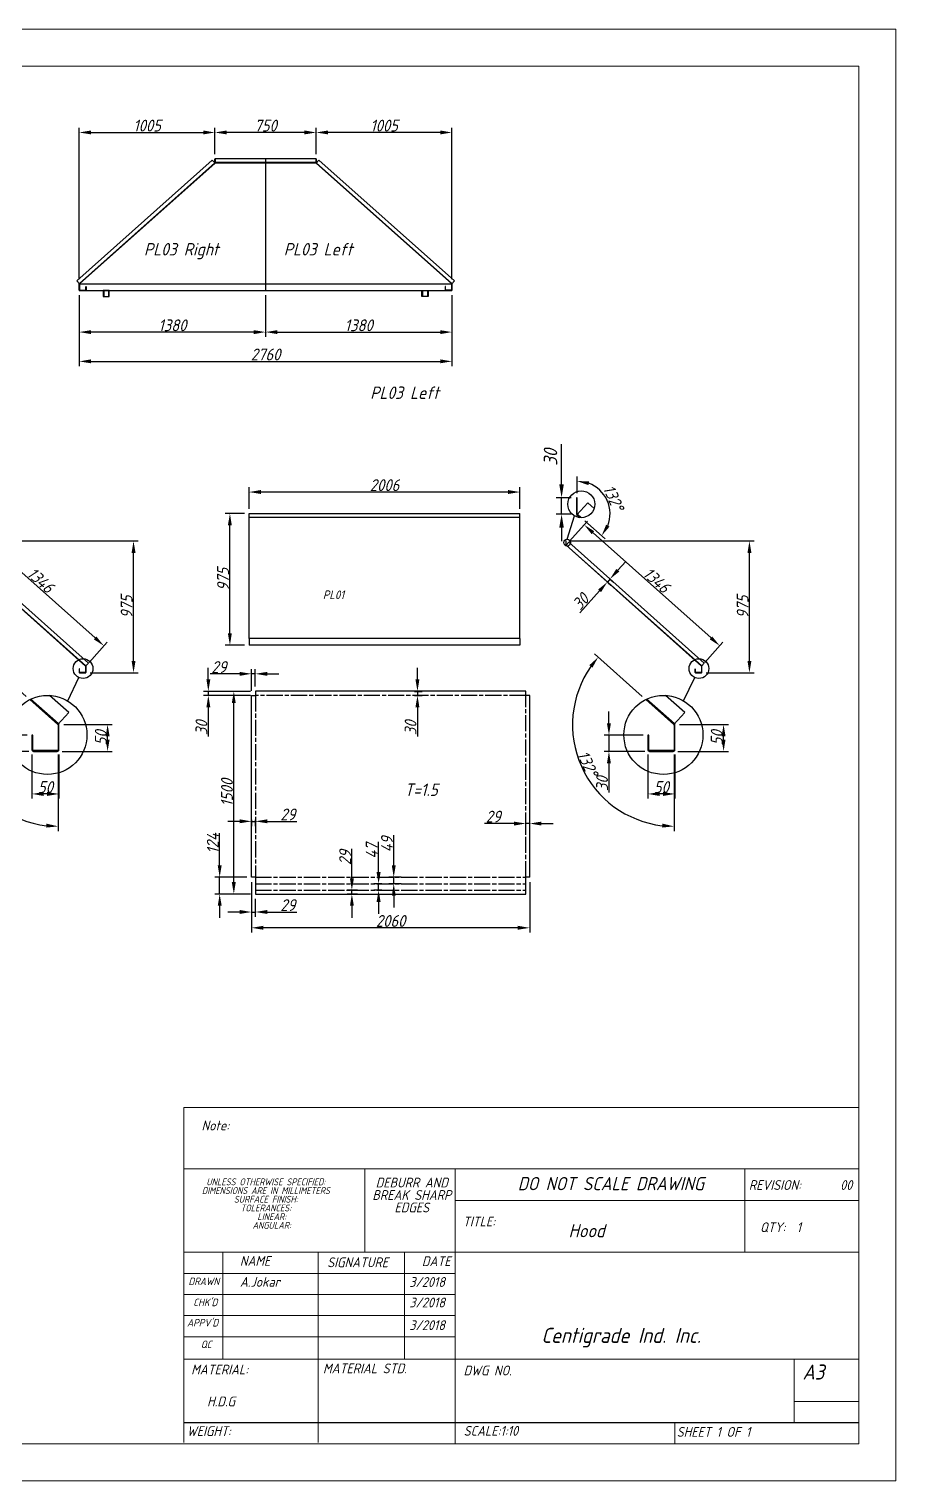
# Model space of a CAD drawing. Header units: millimetres. Extents: x 2225 to 18798, y -6307 to 4438.
# Drawn here: x 12378 to 18798, y -6307 to 4438 of the extents above; entities that cross this region are included whole.
import ezdxf

# ---------------------------------------------------------------- set-up
doc = ezdxf.new("R2010")
doc.units = ezdxf.units.MM
doc.header["$LTSCALE"] = 5
doc.linetypes.add('ACAD_ISO08W100', pattern=[36, 24, -3, 6, -3])
doc.linetypes.add('SLD-Solid', pattern=[0])
doc.styles.add('GENISO', font='geniso.shx', dxfattribs={"oblique": 15})
doc.dimstyles.new('Scale', dxfattribs={"dimscale": 35, "dimtxt": 2.5, "dimasz": 2.5, "dimexe": 1, "dimexo": 1, "dimgap": 0.2, "dimtad": 1, "dimdec": 0, "dimzin": 0, "dimtxsty": 'GENISO', "dimcen": 2.5, "dimclrd": 1, "dimclre": 1, "dimclrt": 256, "dimadec": 0, "dimazin": 0, "dimtfac": 1, "dimtdec": 0, "dimtmove": 0, "dimatfit": 3, "dimfxl": 1, "dimtzin": 0, "dimlwd": -1, "dimlwe": -1, "dimarcsym": 0})
doc.dimstyles.new('Scale 1B4', dxfattribs={"dimscale": 40, "dimtxt": 2.5, "dimasz": 2.5, "dimexe": 1, "dimexo": 1, "dimgap": 0.8, "dimtad": 1, "dimdec": 0, "dimlfac": 0.25, "dimzin": 0, "dimtxsty": 'GENISO', "dimcen": 2.5, "dimclrd": 1, "dimclre": 1, "dimclrt": 256, "dimadec": 0, "dimazin": 0, "dimtfac": 1, "dimtdec": 0, "dimtmove": 0, "dimatfit": 3, "dimfxl": 1, "dimtzin": 0, "dimlwd": -1, "dimlwe": -1, "dimarcsym": 0})
doc.dimstyles.new('Scale 4', dxfattribs={"dimscale": 35, "dimtxt": 2.5, "dimasz": 2.5, "dimexe": 1, "dimexo": 1, "dimgap": 0.2, "dimtad": 1, "dimdec": 0, "dimlfac": 0.25, "dimzin": 0, "dimtxsty": 'GENISO', "dimcen": 2.5, "dimclrd": 1, "dimclre": 1, "dimclrt": 256, "dimadec": 0, "dimazin": 0, "dimtfac": 1, "dimtdec": 0, "dimtmove": 0, "dimatfit": 3, "dimfxl": 1, "dimtzin": 0, "dimlwd": -1, "dimlwe": -1, "dimarcsym": 0})

# ---------------------------------------------------------------- blocks, each defined once
blk = doc.blocks.new('dfsdfdcxvcx')
at = {"color": 3}
for p, q in [((415, 4252), (415, 4207)), ((450, 4252), (450, 4207))]:
    blk.add_line(p, q, dxfattribs=at)
blk.add_lwpolyline([(455, 4252), (410, 4252), (410, 4207), (455, 4207)], close=True, dxfattribs=at)
blk = doc.blocks.new('*D61')
at = {"color": 1, "transparency": 16777216}
for p, q in [((12750, 2467), (12750, 1943)), ((15510, 2467), (15510, 1943)), ((12838, 1978), (15423, 1978))]:
    blk.add_line(p, q, dxfattribs=at)
for points in [[(12838, 1993), (12838, 1964), (12750, 1978)], [(15423, 1993), (15423, 1964), (15510, 1978)]]:
    blk.add_solid(points, dxfattribs=at)
at = {"layer": 'Defpoints', "color": 0, "transparency": 16777216}
for p in [(12750, 2502), (15510, 2502), (15510, 1978)]:
    blk.add_point(p, dxfattribs=at)
at = {"transparency": 16777216, "insert": (14130, 2029), "char_height": 87.5, "attachment_point": 5, "style": 'GENISO'}
blk.add_mtext('2760', dxfattribs=at)
blk = doc.blocks.new('*D62')
at = {"color": 1, "transparency": 16777216}
for p, q in [((13755, 3512), (13755, 3707)), ((14418, 3672), (13843, 3672)), ((14505, 3512), (14505, 3707))]:
    blk.add_line(p, q, dxfattribs=at)
for points in [[(13843, 3687), (13843, 3658), (13755, 3672)], [(14418, 3687), (14418, 3658), (14505, 3672)]]:
    blk.add_solid(points, dxfattribs=at)
at = {"layer": 'Defpoints', "color": 0, "transparency": 16777216}
for p in [(13755, 3672), (13755, 3477), (14505, 3477)]:
    blk.add_point(p, dxfattribs=at)
at = {"transparency": 16777216, "insert": (14130, 3723), "char_height": 87.5, "attachment_point": 5, "style": 'GENISO'}
blk.add_mtext('750', dxfattribs=at)
blk = doc.blocks.new('*D63')
at = {"color": 1, "transparency": 16777216}
for p, q in [((14505, 3512), (14505, 3707)), ((15423, 3672), (14593, 3672)), ((15510, 2586), (15510, 3707))]:
    blk.add_line(p, q, dxfattribs=at)
for points in [[(14593, 3687), (14593, 3658), (14505, 3672)], [(15423, 3687), (15423, 3658), (15510, 3672)]]:
    blk.add_solid(points, dxfattribs=at)
at = {"layer": 'Defpoints', "color": 0, "transparency": 16777216}
for p in [(14505, 3672), (14505, 3477), (15510, 2551)]:
    blk.add_point(p, dxfattribs=at)
at = {"transparency": 16777216, "insert": (15008, 3723), "char_height": 87.5, "attachment_point": 5, "style": 'GENISO'}
blk.add_mtext('1005', dxfattribs=at)
blk = doc.blocks.new('*D64')
at = {"color": 1, "transparency": 16777216}
for p, q in [((12750, 2586), (12750, 3707)), ((12838, 3672), (13668, 3672)), ((13755, 3512), (13755, 3707))]:
    blk.add_line(p, q, dxfattribs=at)
for points in [[(12838, 3687), (12838, 3658), (12750, 3672)], [(13668, 3687), (13668, 3658), (13755, 3672)]]:
    blk.add_solid(points, dxfattribs=at)
at = {"layer": 'Defpoints', "color": 0, "transparency": 16777216}
for p in [(13755, 3672), (13755, 3477), (12750, 2551)]:
    blk.add_point(p, dxfattribs=at)
at = {"transparency": 16777216, "insert": (13253, 3723), "char_height": 87.5, "attachment_point": 5, "style": 'GENISO'}
blk.add_mtext('1005', dxfattribs=at)
blk = doc.blocks.new('*D65')
at = {"color": 1, "transparency": 16777216}
for p, q in [((14130, 2467), (14130, 2160)), ((15510, 2467), (15510, 2160)), ((14218, 2195), (15423, 2195))]:
    blk.add_line(p, q, dxfattribs=at)
for points in [[(14218, 2209), (14218, 2180), (14130, 2195)], [(15423, 2209), (15423, 2180), (15510, 2195)]]:
    blk.add_solid(points, dxfattribs=at)
at = {"layer": 'Defpoints', "color": 0, "transparency": 16777216}
for p in [(14130, 2502), (15510, 2502), (15510, 2195)]:
    blk.add_point(p, dxfattribs=at)
at = {"transparency": 16777216, "insert": (14820, 2245), "char_height": 87.5, "attachment_point": 5, "style": 'GENISO'}
blk.add_mtext('1380', dxfattribs=at)
blk = doc.blocks.new('*D66')
at = {"color": 1, "transparency": 16777216}
for p, q in [((12750, 2467), (12750, 2160)), ((14130, 2467), (14130, 2160)), ((14043, 2195), (12838, 2195))]:
    blk.add_line(p, q, dxfattribs=at)
for points in [[(12838, 2209), (12838, 2180), (12750, 2195)], [(14043, 2209), (14043, 2180), (14130, 2195)]]:
    blk.add_solid(points, dxfattribs=at)
at = {"layer": 'Defpoints', "color": 0, "transparency": 16777216}
for p in [(12750, 2502), (14130, 2502), (12750, 2195)]:
    blk.add_point(p, dxfattribs=at)
at = {"transparency": 16777216, "insert": (13440, 2245), "char_height": 87.5, "attachment_point": 5, "style": 'GENISO'}
blk.add_mtext('1380', dxfattribs=at)
blk = doc.blocks.new('*D73')
at = {"color": 1, "transparency": 16777216}
for p, q in [((13973, 852), (13831, 852)), ((13866, -35), (13866, 765)), ((13973, -123), (13831, -123))]:
    blk.add_line(p, q, dxfattribs=at)
for points in [[(13851, 765), (13880, 765), (13866, 852)], [(13851, -35), (13880, -35), (13866, -123)]]:
    blk.add_solid(points, dxfattribs=at)
at = {"layer": 'Defpoints', "color": 0, "transparency": 16777216}
for p in [(13866, 852), (14008, 852), (14008, -123)]:
    blk.add_point(p, dxfattribs=at)
at = {"transparency": 16777216, "insert": (13815, 365), "char_height": 87.5, "attachment_point": 5, "rotation": 90, "style": 'GENISO'}
blk.add_mtext('975', dxfattribs=at)
blk = doc.blocks.new('*D74')
at = {"color": 1, "transparency": 16777216}
for p, q in [((14008, 887), (14008, 1046)), ((15926, 1011), (14095, 1011)), ((16014, 887), (16014, 1046))]:
    blk.add_line(p, q, dxfattribs=at)
for points in [[(14095, 1026), (14095, 997), (14008, 1011)], [(15926, 1026), (15926, 997), (16014, 1011)]]:
    blk.add_solid(points, dxfattribs=at)
at = {"layer": 'Defpoints', "color": 0, "transparency": 16777216}
for p in [(14008, 1011), (14008, 852), (16014, 852)]:
    blk.add_point(p, dxfattribs=at)
at = {"transparency": 16777216, "insert": (15011, 1062), "char_height": 87.5, "attachment_point": 5, "style": 'GENISO'}
blk.add_mtext('2006', dxfattribs=at)
blk = doc.blocks.new('*D75')
at = {"color": 1, "transparency": 16777216}
for p, q in [((16961, -931), (16961, -1258)), ((17161, -931), (17161, -1258)), ((17074, -1223), (17049, -1223))]:
    blk.add_line(p, q, dxfattribs=at)
for points in [[(17049, -1209), (17049, -1238), (16961, -1223)], [(17074, -1209), (17074, -1238), (17161, -1223)]]:
    blk.add_solid(points, dxfattribs=at)
at = {"layer": 'Defpoints', "color": 0, "transparency": 16777216}
for p in [(16961, -896), (17161, -896), (16961, -1223)]:
    blk.add_point(p, dxfattribs=at)
at = {"transparency": 16777216, "insert": (17061, -1172), "char_height": 87.5, "attachment_point": 5, "style": 'GENISO'}
blk.add_mtext('50', dxfattribs=at)
blk = doc.blocks.new('*D76')
at = {"color": 1, "transparency": 16777216}
for p, q in [((16673, -701), (16673, -613)), ((16926, -788), (16638, -788)), ((16673, -788), (16673, -908)), ((16938, -908), (16638, -908)), ((16673, -996), (16673, -1213))]:
    blk.add_line(p, q, dxfattribs=at)
for points in [[(16658, -701), (16687, -701), (16673, -788)], [(16658, -996), (16687, -996), (16673, -908)]]:
    blk.add_solid(points, dxfattribs=at)
at = {"layer": 'Defpoints', "color": 0, "transparency": 16777216}
for p in [(16961, -788), (16673, -908), (16973, -908)]:
    blk.add_point(p, dxfattribs=at)
at = {"transparency": 16777216, "insert": (16622, -1148), "char_height": 87.5, "attachment_point": 5, "rotation": 90, "style": 'GENISO'}
blk.add_mtext('30', dxfattribs=at)
blk = doc.blocks.new('*D77')
at = {"color": 1, "transparency": 16777216}
for p, q in [((17196, -709), (17557, -709)), ((17522, -821), (17522, -796)), ((17184, -908), (17557, -908))]:
    blk.add_line(p, q, dxfattribs=at)
for points in [[(17507, -796), (17536, -796), (17522, -709)], [(17507, -821), (17536, -821), (17522, -908)]]:
    blk.add_solid(points, dxfattribs=at)
at = {"layer": 'Defpoints', "color": 0, "transparency": 16777216}
for p in [(17161, -709), (17522, -709), (17149, -908)]:
    blk.add_point(p, dxfattribs=at)
at = {"transparency": 16777216, "insert": (17471, -808), "char_height": 87.5, "attachment_point": 5, "rotation": 90, "style": 'GENISO'}
blk.add_mtext('50', dxfattribs=at)
blk = doc.blocks.new('*D78')
at = {"color": 1, "transparency": 16777216}
for p, q in [((16920, -501), (16567, -187)), ((17155, -931), (17155, -1498))]:
    blk.add_line(p, q, dxfattribs=at)
blk.add_arc((17155, -711), 752, 144.9867, 263.3289, dxfattribs=at)
for points in [[(16528, -270), (16551, -288), (16593, -211)], [(17069, -1443), (17067, -1472), (17155, -1463)]]:
    blk.add_solid(points, dxfattribs=at)
at = {"layer": 'Defpoints', "color": 0, "transparency": 16777216}
for p in [(16946, -524), (16404, -740), (17153, -709), (17155, -713), (17155, -896)]:
    blk.add_point(p, dxfattribs=at)
at = {"transparency": 16777216, "insert": (16515, -998), "char_height": 87.5, "attachment_point": 5, "rotation": 294.1578, "style": 'GENISO'}
blk.add_mtext('132°', dxfattribs=at)
blk = doc.blocks.new('*D79')
at = {"color": 1, "transparency": 16777216}
for p, q in [((16379, 645), (16513, 795)), ((17429, -68), (16555, 710)), ((17384, -250), (17517, -101))]:
    blk.add_line(p, q, dxfattribs=at)
for points in [[(16564, 721), (16545, 699), (16489, 769)], [(17438, -58), (17419, -79), (17494, -127)]]:
    blk.add_solid(points, dxfattribs=at)
at = {"layer": 'Defpoints', "color": 0, "transparency": 16777216}
for p in [(16489, 769), (16356, 619), (17361, -276)]:
    blk.add_point(p, dxfattribs=at)
at = {"transparency": 16777216, "insert": (17025, 359), "char_height": 87.5, "attachment_point": 5, "rotation": 318.2979, "style": 'GENISO'}
blk.add_mtext('1346', dxfattribs=at)
blk = doc.blocks.new('*D80')
at = {"color": 1, "transparency": 16777216}
for p, q in [((16391, 649), (17748, 649)), ((17713, -239), (17713, 561)), ((17393, -326), (17748, -326))]:
    blk.add_line(p, q, dxfattribs=at)
for points in [[(17699, 561), (17728, 561), (17713, 649)], [(17699, -239), (17728, -239), (17713, -326)]]:
    blk.add_solid(points, dxfattribs=at)
at = {"layer": 'Defpoints', "color": 0, "transparency": 16777216}
for p in [(16356, 649), (17713, 649), (17358, -326)]:
    blk.add_point(p, dxfattribs=at)
at = {"transparency": 16777216, "insert": (17663, 161), "char_height": 87.5, "attachment_point": 5, "rotation": 90, "style": 'GENISO'}
blk.add_mtext('975', dxfattribs=at)
blk = doc.blocks.new('*D81')
at = {"color": 1, "transparency": 16777216}
for p, q in [((16438, 1004), (16438, 1127)), ((16495, 798), (16645, 664))]:
    blk.add_line(p, q, dxfattribs=at)
blk.add_arc((16438, 849), 243, 339.0629, 69.2527, dxfattribs=at)
for points in [[(16521, 1062), (16526, 1091), (16438, 1092)], [(16677, 755), (16652, 770), (16619, 688)]]:
    blk.add_solid(points, dxfattribs=at)
at = {"layer": 'Defpoints', "color": 0, "transparency": 16777216}
for p in [(16438, 969), (16438, 852), (16439, 848), (16469, 821), (16680, 859)]:
    blk.add_point(p, dxfattribs=at)
at = {"transparency": 16777216, "insert": (16706, 969), "char_height": 87.5, "attachment_point": 5, "rotation": 294.1578, "style": 'GENISO'}
blk.add_mtext('132°', dxfattribs=at)
blk = doc.blocks.new('*D82')
at = {"color": 1, "transparency": 16777216}
for p, q in [((16322, 1069), (16322, 1366)), ((16392, 969), (16282, 969)), ((16322, 847), (16322, 969)), ((16392, 847), (16282, 847)), ((16322, 747), (16322, 647))]:
    blk.add_line(p, q, dxfattribs=at)
for points in [[(16305, 1069), (16339, 1069), (16322, 969)], [(16305, 747), (16339, 747), (16322, 847)]]:
    blk.add_solid(points, dxfattribs=at)
at = {"layer": 'Defpoints', "color": 0, "transparency": 16777216}
for p in [(16322, 969), (16432, 969), (16432, 847)]:
    blk.add_point(p, dxfattribs=at)
at = {"transparency": 16777216, "insert": (16240, 1268), "char_height": 100, "attachment_point": 5, "rotation": 90, "style": 'GENISO'}
blk.add_mtext('30', dxfattribs=at)
blk = doc.blocks.new('*D83')
at = {"color": 1, "transparency": 16777216}
for p, q in [((16739, 433), (16797, 498)), ((16681, 368), (16661, 345)), ((16668, 339), (16687, 322)), ((16688, 361), (16707, 344)), ((16603, 280), (16458, 117))]:
    blk.add_line(p, q, dxfattribs=at)
for points in [[(16728, 443), (16750, 423), (16681, 368)], [(16592, 289), (16614, 270), (16661, 345)]]:
    blk.add_solid(points, dxfattribs=at)
at = {"layer": 'Defpoints', "color": 0, "transparency": 16777216}
for p in [(16642, 362), (16661, 345), (16662, 385)]:
    blk.add_point(p, dxfattribs=at)
at = {"transparency": 16777216, "insert": (16463, 200), "char_height": 87.5, "attachment_point": 5, "rotation": 48.3157, "style": 'GENISO'}
blk.add_mtext('30', dxfattribs=at)
blk = doc.blocks.new('*D84')
at = {"color": 1, "transparency": 16777216}
for p, q in [((14026, -1875), (14026, -2249)), ((16086, -1875), (16086, -2249)), ((15998, -2214), (14113, -2214))]:
    blk.add_line(p, q, dxfattribs=at)
for points in [[(14113, -2199), (14113, -2228), (14026, -2214)], [(15998, -2199), (15998, -2228), (16086, -2214)]]:
    blk.add_solid(points, dxfattribs=at)
at = {"layer": 'Defpoints', "color": 0, "transparency": 16777216}
for p in [(14026, -1840), (16086, -1840), (14026, -2214)]:
    blk.add_point(p, dxfattribs=at)
at = {"transparency": 16777216, "insert": (15056, -2163), "char_height": 87.5, "attachment_point": 5, "style": 'GENISO'}
blk.add_mtext('2060', dxfattribs=at)
blk = doc.blocks.new('*D85')
at = {"color": 1, "transparency": 16777216}
for p, q in [((14019, -464), (13860, -464)), ((13895, -1876), (13895, -551)), ((14019, -1964), (13860, -1964))]:
    blk.add_line(p, q, dxfattribs=at)
for points in [[(13880, -551), (13909, -551), (13895, -464)], [(13880, -1876), (13909, -1876), (13895, -1964)]]:
    blk.add_solid(points, dxfattribs=at)
at = {"layer": 'Defpoints', "color": 0, "transparency": 16777216}
for p in [(13895, -464), (14054, -464), (14054, -1964)]:
    blk.add_point(p, dxfattribs=at)
at = {"transparency": 16777216, "insert": (13844, -1214), "char_height": 87.5, "attachment_point": 5, "rotation": 90, "style": 'GENISO'}
blk.add_mtext('1500', dxfattribs=at)
blk = doc.blocks.new('*D86')
at = {"color": 1, "transparency": 16777216}
for p, q in [((14769, -1848), (14769, -1629)), ((14810, -1935), (14734, -1935)), ((14810, -1964), (14734, -1964)), ((14769, -1964), (14769, -1935)), ((14769, -2051), (14769, -2139))]:
    blk.add_line(p, q, dxfattribs=at)
for points in [[(14755, -1848), (14784, -1848), (14769, -1935)], [(14755, -2051), (14784, -2051), (14769, -1964)]]:
    blk.add_solid(points, dxfattribs=at)
at = {"layer": 'Defpoints', "color": 0, "transparency": 16777216}
for p in [(14769, -1935), (14845, -1935), (14845, -1964)]:
    blk.add_point(p, dxfattribs=at)
at = {"transparency": 16777216, "insert": (14719, -1694), "char_height": 87.5, "attachment_point": 5, "rotation": 90, "style": 'GENISO'}
blk.add_mtext('29', dxfattribs=at)
blk = doc.blocks.new('*D87')
at = {"color": 1, "transparency": 16777216}
for p, q in [((14967, -1801), (14967, -1578)), ((14992, -1888), (14932, -1888)), ((14967, -1935), (14967, -1888)), ((14992, -1935), (14932, -1935)), ((14967, -2023), (14967, -2110))]:
    blk.add_line(p, q, dxfattribs=at)
for points in [[(14952, -1801), (14982, -1801), (14967, -1888)], [(14952, -2023), (14982, -2023), (14967, -1935)]]:
    blk.add_solid(points, dxfattribs=at)
at = {"layer": 'Defpoints', "color": 0, "transparency": 16777216}
for p in [(14967, -1888), (15027, -1888), (15027, -1935)]:
    blk.add_point(p, dxfattribs=at)
at = {"transparency": 16777216, "insert": (14916, -1645), "char_height": 87.5, "attachment_point": 5, "rotation": 90, "style": 'GENISO'}
blk.add_mtext('47', dxfattribs=at)
blk = doc.blocks.new('*D88')
at = {"color": 1, "transparency": 16777216}
for p, q in [((15079, -1752), (15079, -1529)), ((15133, -1840), (15044, -1840)), ((15133, -1888), (15044, -1888)), ((15079, -1888), (15079, -1840)), ((15079, -1976), (15079, -2063))]:
    blk.add_line(p, q, dxfattribs=at)
for points in [[(15065, -1752), (15094, -1752), (15079, -1840)], [(15065, -1976), (15094, -1976), (15079, -1888)]]:
    blk.add_solid(points, dxfattribs=at)
at = {"layer": 'Defpoints', "color": 0, "transparency": 16777216}
for p in [(15079, -1840), (15168, -1840), (15168, -1888)]:
    blk.add_point(p, dxfattribs=at)
at = {"transparency": 16777216, "insert": (15029, -1597), "char_height": 87.5, "attachment_point": 5, "rotation": 90, "style": 'GENISO'}
blk.add_mtext('49', dxfattribs=at)
blk = doc.blocks.new('*D89')
at = {"color": 1, "transparency": 16777216}
for p, q in [((15255, -376), (15255, -289)), ((15234, -464), (15290, -464)), ((15234, -494), (15290, -494)), ((15255, -464), (15255, -494)), ((15255, -581), (15255, -799))]:
    blk.add_line(p, q, dxfattribs=at)
for points in [[(15240, -376), (15269, -376), (15255, -464)], [(15240, -581), (15269, -581), (15255, -494)]]:
    blk.add_solid(points, dxfattribs=at)
at = {"layer": 'Defpoints', "color": 0, "transparency": 16777216}
for p in [(15199, -464), (15199, -494), (15255, -494)]:
    blk.add_point(p, dxfattribs=at)
at = {"transparency": 16777216, "insert": (15204, -734), "char_height": 87.5, "attachment_point": 5, "rotation": 90, "style": 'GENISO'}
blk.add_mtext('30', dxfattribs=at)
blk = doc.blocks.new('*D90')
at = {"color": 1, "transparency": 16777216}
for p, q in [((15970, -1442), (15751, -1442)), ((16057, -1510), (16057, -1407)), ((16086, -1442), (16057, -1442)), ((16086, -1510), (16086, -1407)), ((16173, -1442), (16261, -1442))]:
    blk.add_line(p, q, dxfattribs=at)
for points in [[(15970, -1428), (15970, -1457), (16057, -1442)], [(16173, -1428), (16173, -1457), (16086, -1442)]]:
    blk.add_solid(points, dxfattribs=at)
at = {"layer": 'Defpoints', "color": 0, "transparency": 16777216}
for p in [(16057, -1442), (16057, -1545), (16086, -1545)]:
    blk.add_point(p, dxfattribs=at)
at = {"transparency": 16777216, "insert": (15816, -1391), "char_height": 87.5, "attachment_point": 5, "style": 'GENISO'}
blk.add_mtext('29', dxfattribs=at)
blk = doc.blocks.new('*D91')
at = {"color": 1, "transparency": 16777216}
for p, q in [((13938, -1426), (13851, -1426)), ((14026, -1414), (14026, -1461)), ((14026, -1426), (14054, -1426)), ((14054, -1414), (14054, -1461)), ((14142, -1426), (14361, -1426))]:
    blk.add_line(p, q, dxfattribs=at)
for points in [[(13938, -1411), (13938, -1440), (14026, -1426)], [(14142, -1411), (14142, -1440), (14054, -1426)]]:
    blk.add_solid(points, dxfattribs=at)
at = {"layer": 'Defpoints', "color": 0, "transparency": 16777216}
for p in [(14026, -1379), (14054, -1379), (14054, -1426)]:
    blk.add_point(p, dxfattribs=at)
at = {"transparency": 16777216, "insert": (14295, -1375), "char_height": 87.5, "attachment_point": 5, "style": 'GENISO'}
blk.add_mtext('29', dxfattribs=at)
blk = doc.blocks.new('*D92')
at = {"color": 1, "transparency": 16777216}
for p, q in [((14026, -459), (14026, -299)), ((14054, -429), (14054, -299)), ((13938, -334), (13719, -334)), ((14054, -334), (14026, -334)), ((14142, -334), (14229, -334))]:
    blk.add_line(p, q, dxfattribs=at)
for points in [[(13938, -320), (13938, -349), (14026, -334)], [(14142, -320), (14142, -349), (14054, -334)]]:
    blk.add_solid(points, dxfattribs=at)
at = {"layer": 'Defpoints', "color": 0, "transparency": 16777216}
for p in [(14026, -334), (14026, -494), (14054, -464)]:
    blk.add_point(p, dxfattribs=at)
at = {"transparency": 16777216, "insert": (13785, -284), "char_height": 87.5, "attachment_point": 5, "style": 'GENISO'}
blk.add_mtext('29', dxfattribs=at)
blk = doc.blocks.new('*D93')
at = {"color": 1, "transparency": 16777216}
for p, q in [((13706, -376), (13706, -289)), ((14019, -464), (13671, -464)), ((14019, -494), (13671, -494)), ((13706, -464), (13706, -494)), ((13706, -581), (13706, -799))]:
    blk.add_line(p, q, dxfattribs=at)
for points in [[(13692, -376), (13721, -376), (13706, -464)], [(13692, -581), (13721, -581), (13706, -494)]]:
    blk.add_solid(points, dxfattribs=at)
at = {"layer": 'Defpoints', "color": 0, "transparency": 16777216}
for p in [(13706, -494), (14054, -464), (14054, -494)]:
    blk.add_point(p, dxfattribs=at)
at = {"transparency": 16777216, "insert": (13655, -734), "char_height": 87.5, "attachment_point": 5, "rotation": 90, "style": 'GENISO'}
blk.add_mtext('30', dxfattribs=at)
blk = doc.blocks.new('*D94')
at = {"color": 1, "transparency": 16777216}
for p, q in [((14026, -1875), (14026, -2132)), ((14054, -1999), (14054, -2132)), ((13938, -2097), (13851, -2097)), ((14026, -2097), (14054, -2097)), ((14142, -2097), (14361, -2097))]:
    blk.add_line(p, q, dxfattribs=at)
for points in [[(13938, -2082), (13938, -2111), (14026, -2097)], [(14142, -2082), (14142, -2111), (14054, -2097)]]:
    blk.add_solid(points, dxfattribs=at)
at = {"layer": 'Defpoints', "color": 0, "transparency": 16777216}
for p in [(14026, -1840), (14054, -1964), (14054, -2097)]:
    blk.add_point(p, dxfattribs=at)
at = {"transparency": 16777216, "insert": (14295, -2046), "char_height": 87.5, "attachment_point": 5, "style": 'GENISO'}
blk.add_mtext('29', dxfattribs=at)
blk = doc.blocks.new('*D95')
at = {"color": 1, "transparency": 16777216}
for p, q in [((13790, -1752), (13790, -1514)), ((13991, -1840), (13755, -1840)), ((13790, -1964), (13790, -1840)), ((14019, -1964), (13755, -1964)), ((13790, -2051), (13790, -2139))]:
    blk.add_line(p, q, dxfattribs=at)
for points in [[(13776, -1752), (13805, -1752), (13790, -1840)], [(13776, -2051), (13805, -2051), (13790, -1964)]]:
    blk.add_solid(points, dxfattribs=at)
at = {"layer": 'Defpoints', "color": 0, "transparency": 16777216}
for p in [(13790, -1840), (14026, -1840), (14054, -1964)]:
    blk.add_point(p, dxfattribs=at)
at = {"transparency": 16777216, "insert": (13739, -1589), "char_height": 87.5, "attachment_point": 5, "rotation": 90, "style": 'GENISO'}
blk.add_mtext('124', dxfattribs=at)
blk = doc.blocks.new('*D114')
at = {"color": 1, "transparency": 16777216}
for p, q in [((12400, -931), (12400, -1258)), ((12600, -931), (12600, -1258)), ((12512, -1223), (12487, -1223))]:
    blk.add_line(p, q, dxfattribs=at)
for points in [[(12487, -1209), (12487, -1238), (12400, -1223)], [(12512, -1209), (12512, -1238), (12600, -1223)]]:
    blk.add_solid(points, dxfattribs=at)
at = {"layer": 'Defpoints', "color": 0, "transparency": 16777216}
for p in [(12400, -896), (12600, -896), (12400, -1223)]:
    blk.add_point(p, dxfattribs=at)
at = {"transparency": 16777216, "insert": (12500, -1172), "char_height": 87.5, "attachment_point": 5, "style": 'GENISO'}
blk.add_mtext('50', dxfattribs=at)
blk = doc.blocks.new('*D115')
at = {"color": 1, "transparency": 16777216}
for p, q in [((12112, -701), (12112, -613)), ((12365, -788), (12077, -788)), ((12112, -788), (12112, -908)), ((12377, -908), (12077, -908)), ((12112, -996), (12112, -1213))]:
    blk.add_line(p, q, dxfattribs=at)
for points in [[(12097, -701), (12126, -701), (12112, -788)], [(12097, -996), (12126, -996), (12112, -908)]]:
    blk.add_solid(points, dxfattribs=at)
at = {"layer": 'Defpoints', "color": 0, "transparency": 16777216}
for p in [(12400, -788), (12112, -908), (12412, -908)]:
    blk.add_point(p, dxfattribs=at)
at = {"transparency": 16777216, "insert": (12061, -1148), "char_height": 87.5, "attachment_point": 5, "rotation": 90, "style": 'GENISO'}
blk.add_mtext('30', dxfattribs=at)
blk = doc.blocks.new('*D116')
at = {"color": 1, "transparency": 16777216}
for p, q in [((12635, -709), (12995, -709)), ((12960, -821), (12960, -796)), ((12623, -908), (12995, -908))]:
    blk.add_line(p, q, dxfattribs=at)
for points in [[(12946, -796), (12975, -796), (12960, -709)], [(12946, -821), (12975, -821), (12960, -908)]]:
    blk.add_solid(points, dxfattribs=at)
at = {"layer": 'Defpoints', "color": 0, "transparency": 16777216}
for p in [(12600, -709), (12960, -709), (12588, -908)]:
    blk.add_point(p, dxfattribs=at)
at = {"transparency": 16777216, "insert": (12910, -808), "char_height": 87.5, "attachment_point": 5, "rotation": 90, "style": 'GENISO'}
blk.add_mtext('50', dxfattribs=at)
blk = doc.blocks.new('*D117')
at = {"color": 1, "transparency": 16777216}
for p, q in [((12358, -501), (12006, -187)), ((12594, -931), (12594, -1498))]:
    blk.add_line(p, q, dxfattribs=at)
blk.add_arc((12594, -711), 752, 144.9867, 263.3289, dxfattribs=at)
for points in [[(11967, -270), (11989, -288), (12032, -211)], [(12507, -1443), (12506, -1472), (12594, -1463)]]:
    blk.add_solid(points, dxfattribs=at)
at = {"layer": 'Defpoints', "color": 0, "transparency": 16777216}
for p in [(12385, -524), (11842, -740), (12592, -709), (12594, -713), (12594, -896)]:
    blk.add_point(p, dxfattribs=at)
at = {"transparency": 16777216, "insert": (11954, -998), "char_height": 87.5, "attachment_point": 5, "rotation": 294.1578, "style": 'GENISO'}
blk.add_mtext('132°', dxfattribs=at)
blk = doc.blocks.new('*D118')
at = {"color": 1, "transparency": 16777216}
for p, q in [((11818, 645), (11951, 795)), ((12867, -68), (11993, 710)), ((12823, -250), (12956, -101))]:
    blk.add_line(p, q, dxfattribs=at)
for points in [[(12003, 721), (11984, 699), (11928, 769)], [(12877, -58), (12858, -79), (12933, -127)]]:
    blk.add_solid(points, dxfattribs=at)
at = {"layer": 'Defpoints', "color": 0, "transparency": 16777216}
for p in [(11928, 769), (11795, 619), (12799, -276)]:
    blk.add_point(p, dxfattribs=at)
at = {"transparency": 16777216, "insert": (12464, 359), "char_height": 87.5, "attachment_point": 5, "rotation": 318.2979, "style": 'GENISO'}
blk.add_mtext('1346', dxfattribs=at)
blk = doc.blocks.new('*D119')
at = {"color": 1, "transparency": 16777216}
for p, q in [((11830, 649), (13187, 649)), ((13152, -239), (13152, 561)), ((12832, -326), (13187, -326))]:
    blk.add_line(p, q, dxfattribs=at)
for points in [[(13138, 561), (13167, 561), (13152, 649)], [(13138, -239), (13167, -239), (13152, -326)]]:
    blk.add_solid(points, dxfattribs=at)
at = {"layer": 'Defpoints', "color": 0, "transparency": 16777216}
for p in [(11795, 649), (13152, 649), (12797, -326)]:
    blk.add_point(p, dxfattribs=at)
at = {"transparency": 16777216, "insert": (13101, 161), "char_height": 87.5, "attachment_point": 5, "rotation": 90, "style": 'GENISO'}
blk.add_mtext('975', dxfattribs=at)

msp = doc.modelspace()

# ---------------------------------------------------------------- linework, layer by layer
for p, q in [((12732.1, 2574.3), (13735.5, 3467.8)), ((13755.5, 3447.5), (12750.5, 2552.5)), ((13756, 3445.9), (13735.5, 3467.8)), ((14130.5, 3477.5), (14130.5, 2502.5)), ((14504.9, 3445.9), (14525.4, 3467.8)), ((15528.8, 2574.3), (14525.4, 3467.8)), ((12752.6, 2552.5), (12732.1, 2574.3)), ((12750.5, 2552.5), (15510.5, 2552.5)), ((12750.5, 2505.5), (12750.5, 2502.5)), ((12750.5, 2502.5), (15510.5, 2502.5)), ((12750.5, 2502.5), (12950.5, 2502.5)), ((12750.5, 2502.5), (12950.5, 2502.5)), ((15462, 2532.5), (15460.5, 2532.5)), ((15508.3, 2552.5), (15528.8, 2574.3)), ((15510.5, 2505.5), (15510.5, 2502.5)), ((16435.3, 843.1), (16517.5, 930.6)), ((16562.9, 890.1), (16517.5, 930.6)), ((14007.7, 852.1), (16013.7, 852.1)), ((14007.7, 822.1), (14007.7, 852.1)), ((14007.7, -72.9), (14007.7, 822.1)), ((16013.7, 822.1), (14007.7, 822.1)), ((14009.2, -72.9), (14009.2, 822.1)), ((16012.2, -72.9), (16012.2, 822.1)), ((16013.7, 822.1), (16013.7, 852.1)), ((16013.7, -72.9), (16013.7, 822.1)), ((12817.9, -254.4), (11814.6, 639.1)), ((16355.3, 617.2), (16375.8, 639.1)), ((17379.2, -254.4), (16375.8, 639.1)), ((14007.7, -72.9), (14007.7, -122.9)), ((14009.2, -72.9), (14007.7, -72.9)), ((16012.2, -72.9), (14009.2, -72.9)), ((16012.2, -72.9), (16013.7, -72.9)), ((16013.7, -72.9), (16013.7, -122.9)), ((16013.7, -122.9), (14007.7, -122.9)), ((12751.1, -296.3), (12749.6, -296.3)), ((12797.4, -276.3), (12817.9, -254.4)), ((17312.3, -296.3), (17310.8, -296.3)), ((17358.6, -276.3), (17379.2, -254.4)), ((12673.3, -620.7), (12531, -494.1)), ((17234.5, -620.7), (17092.3, -494.1)), ((12591.1, -708.2), (12673.3, -620.7)), ((17152.3, -708.2), (17234.5, -620.7)), ((12405.8, -788.2), (12399.8, -788.2)), ((16967.1, -788.2), (16961.1, -788.2)), ((13525.3, -5875.1), (18522.5, -5875.1))]:
    msp.add_line(p, q)
at = {"color": 1}
msp.add_line((14502.5, 3477.5), (13758.5, 3477.5), dxfattribs=at)
at = {"color": 3}
for p, q in [((16363.4, 661.6), (16417, 835.2)), ((12664.6, -534.8), (12746.9, -361.8)), ((17225.8, -534.8), (17308.1, -361.8)), ((14025.8, -1839.7), (14025.8, -493.7)), ((14025.8, -493.7), (14054.3, -493.7)), ((16057.3, -463.7), (14054.3, -463.7)), ((14054.3, -463.7), (14054.3, -493.7)), ((16057.3, -493.7), (16057.3, -463.7)), ((16085.8, -493.7), (16057.3, -493.7)), ((16085.8, -1839.7), (16085.8, -493.7)), ((14054.3, -1839.7), (14025.8, -1839.7)), ((14054.3, -1839.7), (14054.3, -1963.7)), ((16057.3, -1963.7), (16057.3, -1839.7)), ((16085.8, -1839.7), (16057.3, -1839.7)), ((14054.3, -1963.7), (16057.3, -1963.7))]:
    msp.add_line(p, q, dxfattribs=at)
at = {"color": 3, "linetype": 'ACAD_ISO08W100'}
for p, q in [((16057.3, -493.7), (14054.3, -493.7)), ((14054.3, -493.7), (14054.3, -1839.7)), ((16057.3, -1839.7), (16057.3, -493.7)), ((14054.3, -1839.7), (16057.3, -1839.7)), ((14054.3, -1888.2), (16057.3, -1888.2)), ((14054.3, -1935.2), (16057.3, -1935.2))]:
    msp.add_line(p, q, dxfattribs=at)
at = {"color": 7, "linetype": 'SLD-Solid', "lineweight": 0}
for p, q in [((13525.3, -3544), (18522.5, -3544)), ((13525.3, -3544), (13525.3, -3998.4)), ((13525.3, -3998.4), (18522.5, -3998.4)), ((13525.3, -3998.4), (13525.3, -6022.3)), ((14864.8, -3998.4), (14864.8, -4614.7)), ((15534.5, -3998.4), (15534.5, -6031.5)), ((17679.5, -4614.7), (17679.5, -3998.4)), ((18522.5, -4233), (15534.5, -4233)), ((18522.5, -4614.7), (13525.3, -4614.7)), ((13812.3, -4614.7), (13812.3, -5405.9)), ((14518.5, -4614.7), (14518.5, -6022.3)), ((15159.1, -4614.7), (15159.1, -5405.9)), ((15534.5, -6022.3), (15534.5, -4614.7)), ((15534.5, -4771.1), (13525.3, -4771.1)), ((15534.5, -4927.5), (13525.3, -4927.5)), ((15534.5, -5083.9), (13525.3, -5083.9)), ((15534.5, -5240.3), (13525.3, -5240.3)), ((13908, -5405.9), (13525.3, -5405.9)), ((13908, -5405.9), (18522.5, -5405.9)), ((18044.1, -5875.1), (18044.1, -5405.9)), ((18522.5, -5718.7), (18044.1, -5718.7)), ((17161, -6031.5), (17161, -5875.1))]:
    msp.add_line(p, q, dxfattribs=at)
for points in [[(3527.2, 4437.6), (18798.5, 4437.6), (18798.5, -6307.5), (3527.2, -6307.5)], [(3803.2, 4161.7), (18522.5, 4161.7), (18522.5, -6031.5), (3803.2, -6031.5)]]:
    msp.add_lwpolyline(points, close=True, dxfattribs=at)
for points in [[(12800.5, 2532.5), (12800.5, 2505.5, -0.4142136), (12797.5, 2502.5), (12753.5, 2502.5, -0.4142136), (12750.5, 2505.5), (12750.5, 2551.2, -0.2069189), (12751.4, 2553.4), (13755, 3447, 0.2069189), (13755.5, 3448.1), (13755.5, 3477.5), (13757, 3477.5), (13757, 3448.1, -0.2069189), (13756, 3445.9), (12752.4, 2552.3, 0.2069189), (12752, 2551.2), (12752, 2505.5, 0.4142136), (12753.5, 2504), (12797.5, 2504, 0.4142136), (12799, 2505.5), (12799, 2532.5)], [(15460.5, 2532.5), (15460.5, 2505.5, 0.4142136), (15463.5, 2502.5), (15507.5, 2502.5, 0.4142136), (15510.5, 2505.5), (15510.5, 2551.2, 0.2069189), (15509.5, 2553.4), (14505.9, 3447, -0.2069189), (14505.5, 3448.1), (14505.5, 3477.5), (14504, 3477.5), (14504, 3448.1, 0.2069189), (14504.9, 3445.9), (15508.5, 2552.3, -0.2069189), (15509, 2551.2), (15509, 2505.5, -0.4142136), (15507.5, 2504), (15463.5, 2504, -0.4142136), (15462, 2505.5), (15462, 2532.5)], [(16469, 821.2), (16439.4, 847.5, -0.2069189), (16437.5, 851.9), (16437.5, 969.3), (16431.5, 969.3), (16431.5, 851.9, 0.2069189), (16435.3, 843.1), (16459.6, 821.5)], [(12749.6, -296.3), (12749.6, -323.3, 0.4142136), (12752.6, -326.3), (12796.6, -326.3, 0.4142136), (12799.6, -323.3), (12799.6, -277.5, 0.2069189), (12798.6, -275.4), (11795.1, 618.3, -0.2069189), (11794.6, 619.4), (11794.6, 648.7), (11793.1, 648.7), (11793.1, 619.4, 0.2069189), (11794, 617.2), (12797.6, -276.5, -0.2069189), (12798.1, -277.5), (12798.1, -323.3, -0.4142136), (12796.6, -324.8), (12752.6, -324.8, -0.4142136), (12751.1, -323.3), (12751.1, -296.3)], [(17310.8, -296.3), (17310.8, -323.3, 0.4142136), (17313.8, -326.3), (17357.8, -326.3, 0.4142136), (17360.8, -323.3), (17360.8, -277.5, 0.2069189), (17359.9, -275.4), (16356.3, 618.3, -0.2069189), (16355.8, 619.4), (16355.8, 648.7), (16354.3, 648.7), (16354.3, 619.4, 0.2069189), (16355.3, 617.2), (17358.8, -276.5, -0.2069189), (17359.3, -277.5), (17359.3, -323.3, -0.4142136), (17357.8, -324.8), (17313.8, -324.8, -0.4142136), (17312.3, -323.3), (17312.3, -296.3)], [(12384.5, -524.3), (12591.9, -709, -0.2069189), (12593.8, -713.3), (12593.8, -896.2, -0.4142136), (12587.8, -902.2), (12411.8, -902.2, -0.4142136), (12405.8, -896.2), (12405.8, -788.2)], [(12399.8, -788.2), (12399.8, -896.2, 0.4142136), (12411.8, -908.2), (12587.8, -908.2, 0.4142136), (12599.8, -896.2), (12599.8, -713.3, 0.2069189), (12596.1, -704.6), (12390.4, -521.5)], [(16945.8, -524.3), (17153.2, -709, -0.2069189), (17155.1, -713.3), (17155.1, -896.2, -0.4142136), (17149.1, -902.2), (16973.1, -902.2, -0.4142136), (16967.1, -896.2), (16967.1, -788.2)], [(16961.1, -788.2), (16961.1, -896.2, 0.4142136), (16973.1, -908.2), (17149.1, -908.2, 0.4142136), (17161.1, -896.2), (17161.1, -713.3, 0.2069189), (17157.3, -704.6), (16951.6, -521.5)]]:
    msp.add_lwpolyline(points, format="xyb")
at = {"color": 1}
msp.add_lwpolyline([(13757, 3477.5), (13757, 3450.5, 0.4142136), (13760, 3447.5), (14501, 3447.5, 0.4142136), (14504, 3450.5), (14504, 3477.5), (14502.5, 3477.5), (14502.5, 3450.5, -0.4142136), (14501, 3449), (13760, 3449, -0.4142136), (13758.5, 3450.5), (13758.5, 3477.5)], format="xyb", close=True, dxfattribs=at)
at = {"color": 3}
for centre, radius in [((16468, 921), 99.8), ((16363.4, 636.7), 25), ((12778.4, -295.8), 73.2), ((17339.6, -295.8), 73.2), ((12514.9, -786.3), 292.6), ((17076.1, -786.3), 292.6)]:
    msp.add_circle(centre, radius, dxfattribs=at)

# ---------------------------------------------------------------- block references
msp.add_blockref('dfsdfdcxvcx', (12517.9, -1749.1))
at = {"xscale": -1}
msp.add_blockref('dfsdfdcxvcx', (15743, -1749.1), dxfattribs=at)

# ---------------------------------------------------------------- texts
at = {"style": 'GENISO', "oblique": 15}
for s, height, p in [('PL03 Right', 91.95, (13229.4, 2761.9)), ('PL03 Left', 91.95, (14264.8, 2761.9)), ('PL03 Left', 91.95, (14905.1, 1700.1)), ('PL01', 64.36, (14554.2, 218.5)), ('T=1.5', 91.95, (15158.7, -1238))]:
    msp.add_text(s, height=height, dxfattribs=at).set_placement(p)
at = {"attachment_point": 5, "style": 'GENISO'}
for s, insert, char_height in [('Note:', (13758.1, -3677), 72.55), ('UNLESS OTHERWISE SPECIFIED:', (14132.1, -4093.9), 50.786), ('DEBURR AND', (15212.7, -4099.4), 72.55), ('DO NOT SCALE DRAWING', (16686.7, -4107), 97.666), ('REVISION:       00', (18091.8, -4117.3), 72.552), ('DIMENSIONS ARE IN MILLIMETERS', (14132.1, -4158.3), 50.786), ('BREAK SHARP', (15212.7, -4191.4), 72.552), ('SURFACE FINISH:', (14132.1, -4222.7), 50.786), ('TOLERANCES:', (14132.1, -4287.1), 50.786), ('EDGES', (15212.7, -4283.4), 72.55), ('ANGULAR:', (14175.5, -4415.8), 50.79), ('LINEAR:', (14175.5, -4351.4), 50.79), ('TITLE:', (15710.6, -4387.3), 72.55), ('QTY:  1', (17943.8, -4430.1), 72.55), ('Hood', (16507.7, -4455.3), 97.67), ('NAME', (14052.3, -4679.1), 72.55), ('SIGNATURE', (14811.9, -4689.5), 72.55), ('DATE', (15393.8, -4681.4), 72.55), ('DRAWN', (13672.8, -4830.6), 55.81), ('A.Jokar', (14087.9, -4834.4), 72.55), ('3/2018', (15326.6, -4835), 72.55), ("CHK'D", (13683.7, -4986), 55.81), ('3/2018', (15326.6, -4986.9), 72.55), ("APPV'D", (13663.9, -5136.7), 55.81), ('3/2018', (15326.6, -5154.6), 72.55), ('Centigrade Ind. Inc.', (16763, -5247), 111.619), ('QC', (13690.5, -5296.8), 55.81), ('MATERIAL:', (13789.9, -5482.9), 72.55), ('MATERIAL STD.', (14865.4, -5474.6), 72.552), ('DWG NO.', (15774.5, -5489.8), 72.55), ('A3', (18186.6, -5501.4), 111.62), ('H.D.G', (13800.1, -5719.1), 72.55), ('WEIGHT:', (13710.1, -5938.5), 72.55), ('SCALE:1:10', (15798.6, -5936.8), 72.55), ('SHEET 1 OF 1', (17447.3, -5944.5), 72.552)]:
    msp.add_mtext(s, dxfattribs=dict(at, insert=insert, char_height=char_height))

# ---------------------------------------------------------------- dimensions: what is measured, and where the dimension line sits
for base, p1, p2, picture, middle in [((13755.5, 3672.4), (12750.5, 2551.2), (13755.5, 3477.5), '*D64', (13253, 3723.2)), ((13755.5, 3672.4), (14505.5, 3477.5), (13755.5, 3477.5), '*D62', (14130.5, 3723.2)), ((14505.5, 3672.4), (15510.5, 2551.2), (14505.5, 3477.5), '*D63', (15008, 3723.2)), ((15510.5, 1978.4), (12750.5, 2502.5), (15510.5, 2502.5), '*D61', (14130.5, 2029.2)), ((12750.5, 2194.7), (14130.5, 2502.5), (12750.5, 2502.5), '*D66', (13440.5, 2245.4)), ((15510.5, 2194.7), (14130.5, 2502.5), (15510.5, 2502.5), '*D65', (14820.5, 2245.4))]:
    dim = msp.add_linear_dim(base=base, p1=p1, p2=p2, dimstyle='Scale')
    dim.commit()
    dim.dimension.update_dxf_attribs({"geometry": picture, "text_midpoint": middle})
at = {"color": 3}
dim = msp.add_linear_dim(base=(16321.9, 969.3), p1=(16432.5, 847.1), p2=(16431.5, 969.3), angle=90, text='30', dimstyle='Scale 1B4', dxfattribs=at)
dim.commit()
dim.dimension.update_dxf_attribs({"geometry": '*D82', "text_midpoint": (16239.9, 1267.7)})
for base, p1, p2, dimstyle, picture, middle in [((14007.7, 1011.2), (16013.7, 852.1), (14007.7, 852.1), 'Scale', '*D74', (15010.7, 1061.9)), ((14025.8322065, -334.3112103), (14054.3322065, -463.673438), (14025.8322065, -493.673438), 'Scale', '*D92', (13784.9981638, -283.5525981)), ((12399.8, -1223.2), (12599.8, -896.2), (12399.8, -896.2), 'Scale 4', '*D114', (12499.8, -1172.5)), ((16961.1, -1223.2), (17161.1, -896.2), (16961.1, -896.2), 'Scale 4', '*D75', (17061.1, -1172.5)), ((14054.3322065, -1425.7755016), (14025.8322065, -1379.0800519), (14054.3322065, -1379.0800519), 'Scale', '*D91', (14295.1662492, -1375.0168894)), ((16057.3322065, -1442.1851523), (16085.8322065, -1545.1316662), (16057.3322065, -1545.1316662), 'Scale', '*D90', (15816.4981638, -1391.4265401)), ((14054.3322065, -2096.9031035), (14025.8322065, -1839.673438), (14054.3322065, -1963.673438), 'Scale', '*D94', (14295.1662492, -2046.1444913)), ((14025.8, -2213.7), (16085.8, -1839.7), (14025.8, -1839.7), 'Scale', '*D84', (15055.8, -2163))]:
    dim = msp.add_linear_dim(base=base, p1=p1, p2=p2, dimstyle=dimstyle, dxfattribs=at)
    dim.commit()
    dim.dimension.update_dxf_attribs({"geometry": picture, "text_midpoint": middle})
for base, line1, line2, dimstyle, picture, middle in [((16680.3, 858.6), ((16437.5, 851.9), (16437.5, 969.3)), ((16469, 821.2), (16439.4, 847.5)), 'Scale', '*D81', (16705.5, 969.4)), ((11842.5, -739.7), ((12384.5, -524.3), (12591.9, -709)), ((12593.8, -713.3), (12593.8, -896.2)), 'Scale 4', '*D117', (11954.1, -997.6)), ((16403.7, -739.7), ((16945.8, -524.3), (17153.2, -709)), ((17155.1, -713.3), (17155.1, -896.2)), 'Scale 4', '*D78', (16515.3, -997.6))]:
    dim = msp.add_angular_dim_2l(base=base, line1=line1, line2=line2, dimstyle=dimstyle, dxfattribs=at)
    dim.commit()
    dim.dimension.update_dxf_attribs({"geometry": picture, "text_midpoint": middle})
for p1, p2, distance, picture, middle in [((12799.3, -276.4), (11794.7, 618.8), -200.5, '*D118', (12464.2, 358.8)), ((17360.6, -276.4), (16355.9, 618.8), -200.5, '*D79', (17025.4, 358.8)), ((16661.6, 384.6), (16641.6, 362.2), 25.7, '*D83', (16463.2, 199.5))]:
    dim = msp.add_aligned_dim(p1=p1, p2=p2, distance=distance, dimstyle='Scale', dxfattribs=at)
    dim.commit()
    dim.dimension.update_dxf_attribs({"geometry": picture, "text_midpoint": middle})
for base, p1, p2, dimstyle, picture, middle in [((13865.7, 852.1), (14007.7, -122.9), (14007.7, 852.1), 'Scale', '*D73', (13814.9, 364.6)), ((13152.2, 648.7), (12796.6, -326.3), (11794.6, 648.7), 'Scale', '*D119', (13101.4, 161.2)), ((17713.4, 648.7), (17357.8, -326.3), (16355.8, 648.7), 'Scale', '*D80', (17662.7, 161.2)), ((13706.2, -493.7), (14054.3, -463.7), (14054.3, -493.7), 'Scale', '*D93', (13655.4, -733.8)), ((15254.6, -493.7), (15199.1, -463.7), (15199.1, -493.7), 'Scale', '*D89', (15203.9, -733.8)), ((13894.6, -463.7), (14054.3, -1963.7), (14054.3, -463.7), 'Scale', '*D85', (13843.9, -1213.7)), ((12111.6, -908.2), (12399.8, -788.2), (12411.8, -908.2), 'Scale 4', '*D115', (12060.8, -1148.3)), ((16672.8, -908.2), (16961.1, -788.2), (16973.1, -908.2), 'Scale 4', '*D76', (16622.1, -1148.3)), ((12960.3, -708.6), (12587.8, -908.2), (12599.8, -708.6), 'Scale 4', '*D116', (12909.5, -808.4)), ((17521.5, -708.6), (17149.1, -908.2), (17161.1, -708.6), 'Scale 4', '*D77', (17470.8, -808.4)), ((13790.2, -1839.7), (14054.3, -1963.7), (14025.8, -1839.7), 'Scale', '*D95', (13739.5, -1589.2)), ((14967, -1888.2), (15027.3, -1935.2), (15027.3, -1888.2), 'Scale', '*D87', (14916.3, -1645.5)), ((15079.2876485, -1839.673438), (15168.0974103, -1888.173438), (15168.0974103, -1839.673438), 'Scale', '*D88', (15028.5376485, -1596.8089508)), ((14769.2914196, -1935.173438), (14844.6959148, -1963.673438), (14844.6959148, -1935.173438), 'Scale', '*D86', (14718.5328074, -1694.3393953))]:
    dim = msp.add_linear_dim(base=base, p1=p1, p2=p2, angle=90, dimstyle=dimstyle, dxfattribs=at)
    dim.commit()
    dim.dimension.update_dxf_attribs({"geometry": picture, "text_midpoint": middle})

doc.saveas('drawing.dxf')
